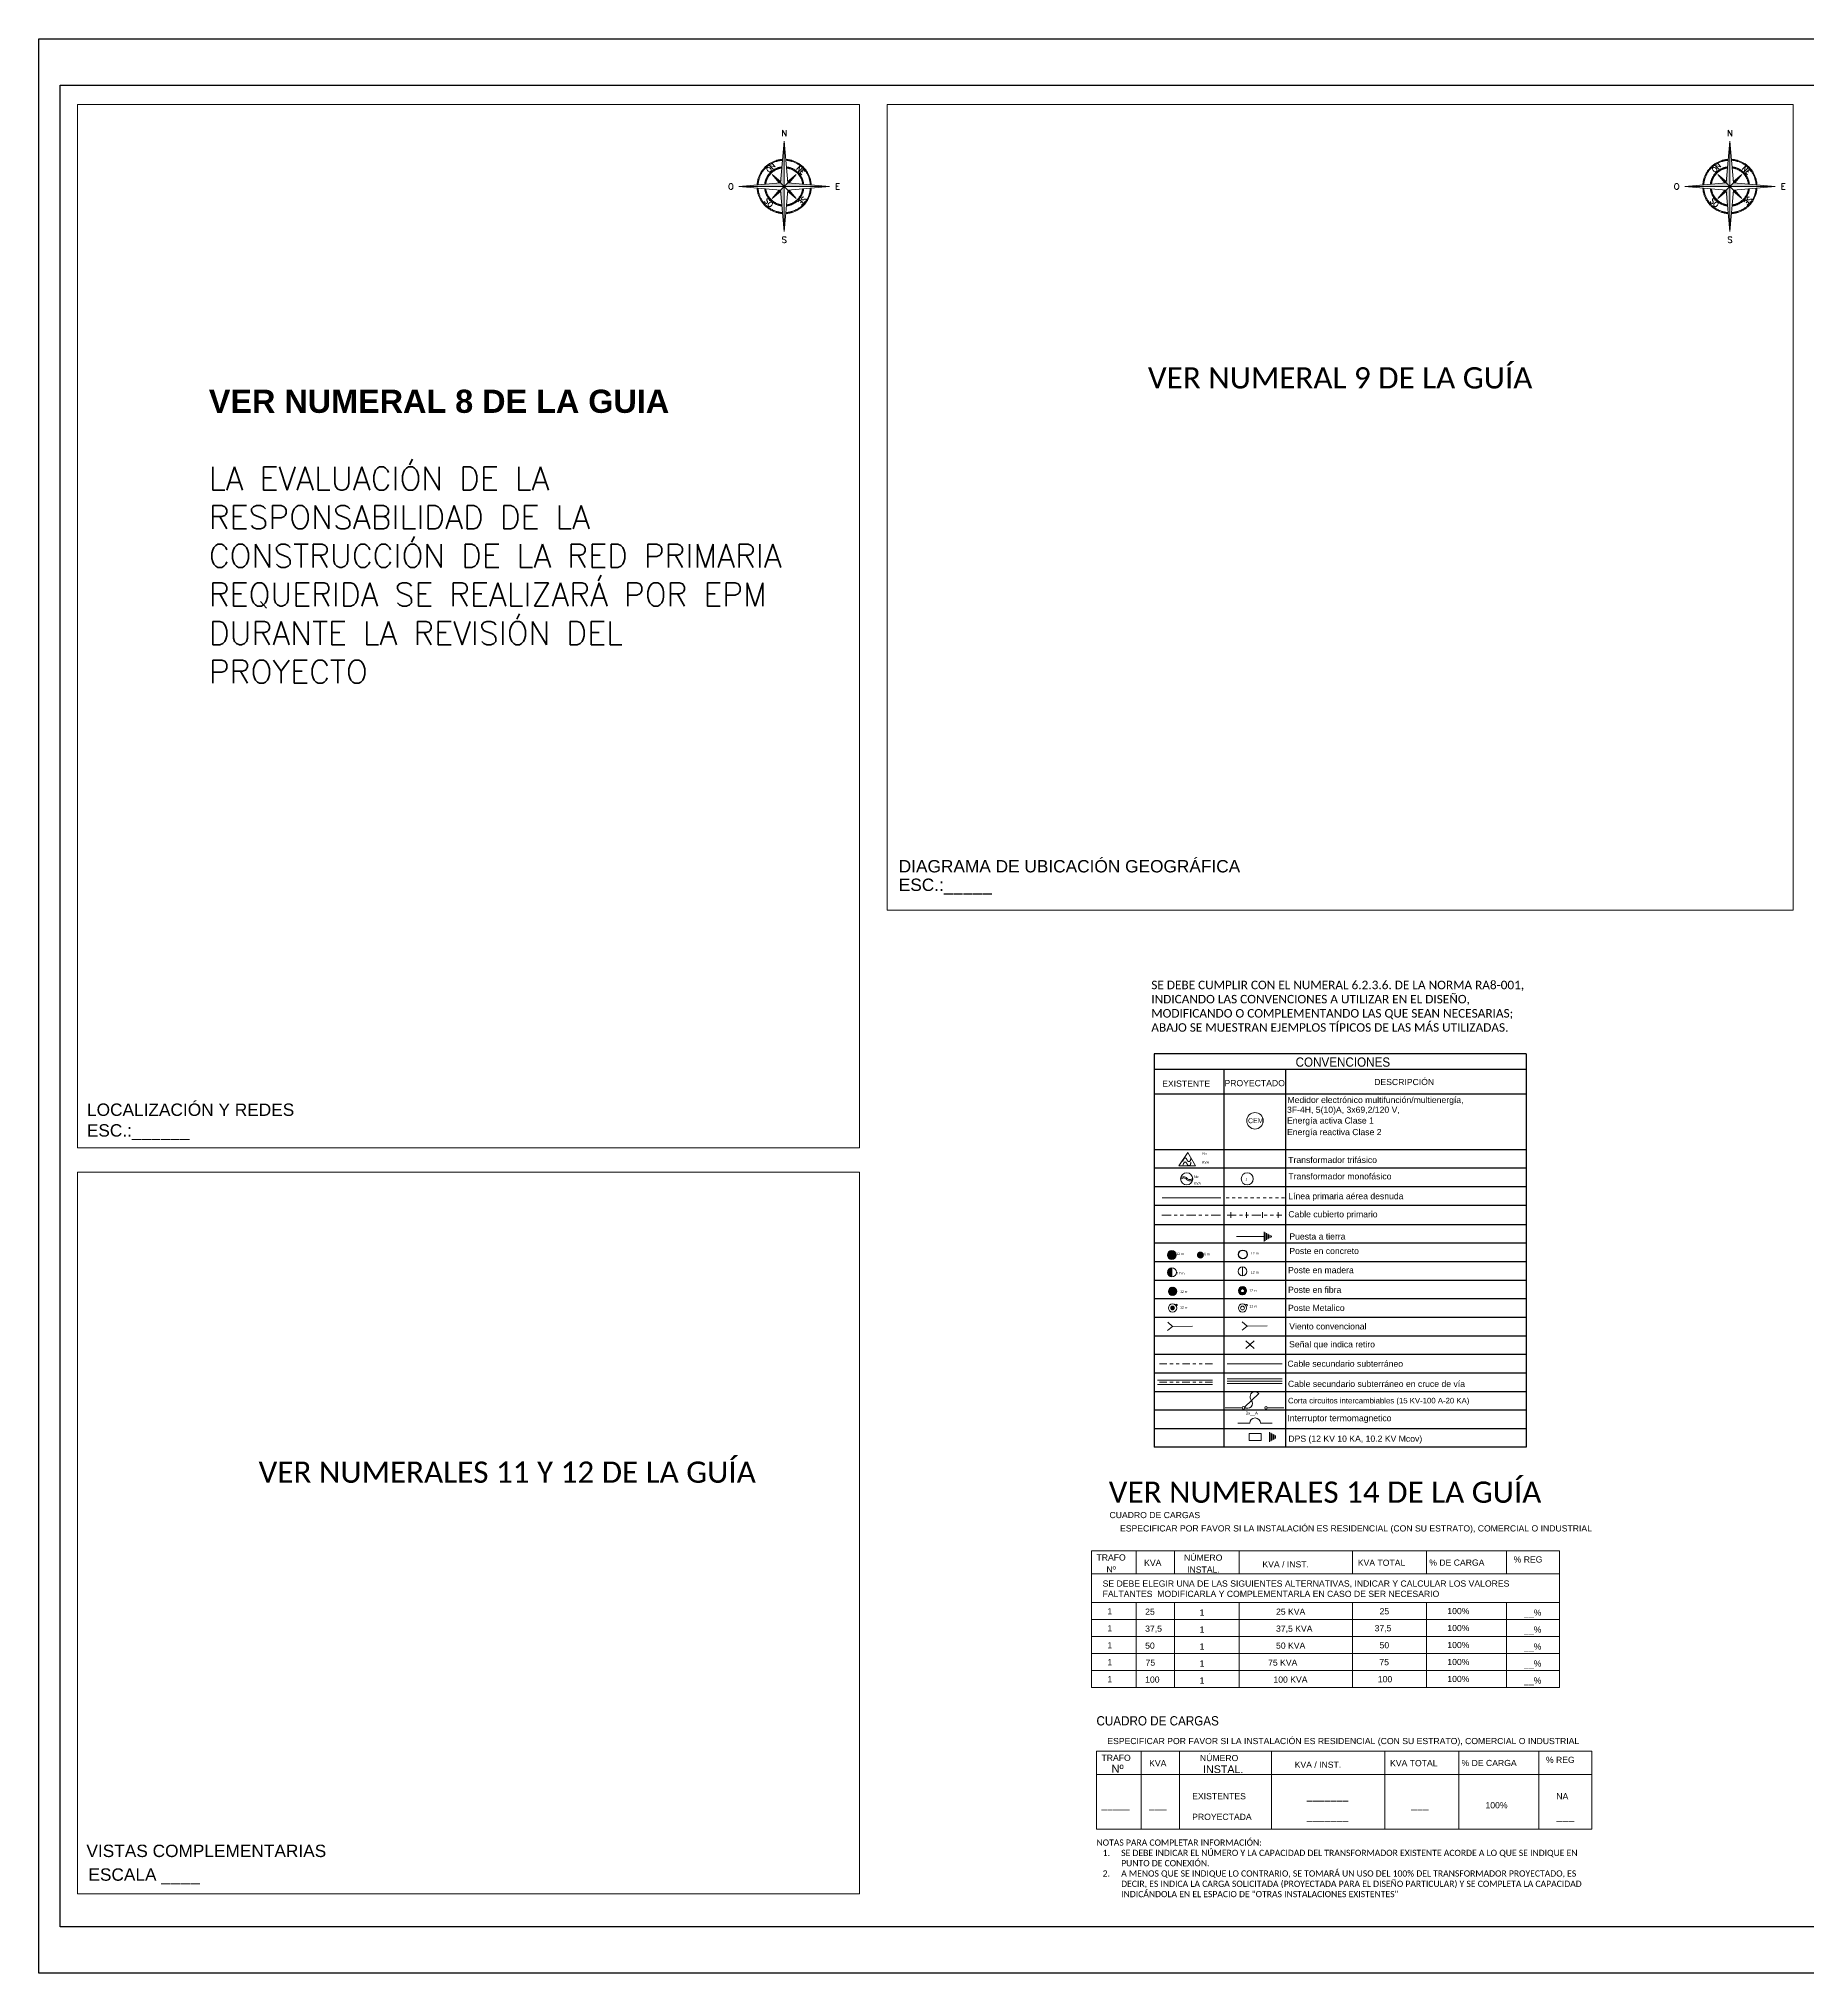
# Model space of a CAD drawing. Header units: millimetres. Extents: x 168 to 392, y 127 to 255.
# Drawn here: x 246.3 to 303.6, y 171.6 to 234.2 of the extents above; entities that cross this region are included whole.
import ezdxf
from ezdxf.enums import TextEntityAlignment as Align

# ---------------------------------------------------------------- set-up
doc = ezdxf.new("R2010")
doc.units = ezdxf.units.MM
for name, pattern in [('ACAD_ISO09W100', [45, 24, -3, 6, -3, 6, -3]), ('ACAD_ISO12W100', [21, 12, -3, 0, -3, 0, -3]), ('DASHEDX2', [1.5, 1, -0.5]), ('HIDDEN', [0.375, 0.25, -0.125])]:
    doc.linetypes.add(name, pattern=pattern)
for name, color, linetype, lineweight in [('Cuadro de Carga', 7, 'Continuous', 25), ('Cuadro de conveciones', 7, 'Continuous', 25), ('Electricos', 6, 'Continuous', 20), ('Esquemas', 7, 'Continuous', 13), ('Norte', 6, 'Continuous', 13), ('Rotulo', 7, 'Continuous', 30), ('textos', 7, 'Continuous', 13)]:
    doc.layers.add(name, color=color, linetype=linetype, lineweight=lineweight)
doc.layers.add('Viewports', color=7, linetype='Continuous', plot=False)
doc.styles.add('0.08', font='', dxfattribs={"height": 0.08})
doc.styles.add('0.2', font='', dxfattribs={"height": 0.2})
doc.styles.add('0.3', font='', dxfattribs={"height": 0.3})
doc.styles.add('0.4', font='', dxfattribs={"height": 0.4})
doc.styles.add('Arial (bold italic)', font='romans.shx')
doc.styles.add('Arial (italic)', font='romans.shx')
doc.styles.add('RomanS', font='romans.shx')
doc.styles.get("Standard").update_dxf_attribs({"font": '', "height": 0.1})
doc.styles.add('Textos Titulos', font='', dxfattribs={"height": 0.2})
doc.styles.get('0.08').set_extended_font_data('@Arial Unicode MS')
doc.styles.get('0.2').set_extended_font_data('@Arial Unicode MS')
doc.styles.get('0.3').set_extended_font_data('@Arial Unicode MS')
doc.styles.get('0.4').set_extended_font_data('@Arial Unicode MS')
doc.styles.get('Standard').set_extended_font_data('@Arial Unicode MS')
doc.styles.get('Textos Titulos').set_extended_font_data('@Arial Unicode MS')
doc.linetypes.add('L-SEC-P', pattern='A,0.30342,["I",RomanS,S=0.1536,R=0,X=0,Y=-0.079812],0.360527,-0.175074,0.110701,-0.192518,0.106971,-0.161469', length=1.41068)
pattern_1 = [(0, (0, 0), (0, 6.985), [5.08, -1.905]), (90, (0, 0), (-6.985, 4e-16), [5.08, -1.905])]

# ---------------------------------------------------------------- blocks, each defined once
blk = doc.blocks.new('NORTE')
at = {"layer": 'Norte'}
for p, q in [((0, 5.6), (-0.46, 0.46)), ((0, -5.6), (0, 5.6)), ((0.46, 0.46), (0, 5.6)), ((-5.6, 0), (-0.46, 0.46)), ((1.48, 1.48), (-1.48, -1.48)), ((-1.48, 1.48), (1.48, -1.48)), ((-0.62, 0.45), (-1.48, 1.48)), ((-1.48, 1.48), (-0.45, 0.62)), ((1.48, 1.48), (0.45, 0.62)), ((5.6, 0), (0.46, 0.46)), ((0.62, 0.45), (1.48, 1.48)), ((-5.6, 0), (5.6, 0)), ((-0.46, -0.46), (-5.6, 0)), ((-0.62, -0.45), (-1.48, -1.48)), ((-1.48, -1.48), (-0.45, -0.62)), ((0, -5.6), (-0.46, -0.46)), ((0.46, -0.46), (0, -5.6)), ((1.48, -1.48), (0.45, -0.62)), ((0.46, -0.46), (5.6, 0)), ((0.62, -0.45), (1.48, -1.48))]:
    blk.add_line(p, q, dxfattribs=at)
for points in [[(-0.2, 3.35), (-1.03, 3.3), (-2.45, 2.45), (-3.3, 1.03), (-3.35, 0.2)], [(-0.2, 3.24), (-0.99, 3.19), (-2.36, 2.36), (-3.19, 0.99), (-3.24, 0.2)], [(-0.31, 2.41), (-0.85, 2.34), (-1.76, 1.76), (-2.34, 0.85), (-2.41, 0.31)], [(3.35, 0.2), (3.3, 1.03), (2.45, 2.45), (1.03, 3.3), (0.2, 3.35)], [(3.24, 0.2), (3.19, 0.99), (2.36, 2.36), (0.99, 3.19), (0.2, 3.24)], [(2.41, 0.31), (2.34, 0.85), (1.76, 1.76), (0.85, 2.34), (0.31, 2.41)], [(-0.3, 2.29), (-0.81, 2.22), (-1.67, 1.67), (-2.22, 0.81), (-2.29, 0.3)], [(2.29, 0.3), (2.22, 0.81), (1.67, 1.67), (0.81, 2.22), (0.3, 2.29)], [(-3.35, -0.2), (-3.3, -1.03), (-2.45, -2.45), (-1.03, -3.3), (-0.2, -3.35)], [(-3.24, -0.2), (-3.19, -0.99), (-2.36, -2.36), (-0.99, -3.19), (-0.2, -3.24)], [(-2.41, -0.31), (-2.34, -0.85), (-1.76, -1.76), (-0.85, -2.34), (-0.31, -2.41)], [(-2.29, -0.3), (-2.22, -0.81), (-1.67, -1.67), (-0.81, -2.22), (-0.3, -2.29)], [(0.2, -3.24), (0.99, -3.19), (2.36, -2.36), (3.19, -0.99), (3.24, -0.2)], [(0.2, -3.35), (1.03, -3.3), (2.45, -2.45), (3.3, -1.03), (3.35, -0.2)], [(0.3, -2.29), (0.81, -2.22), (1.67, -1.67), (2.22, -0.81), (2.29, -0.3)], [(0.31, -2.41), (0.85, -2.34), (1.76, -1.76), (2.34, -0.85), (2.41, -0.31)]]:
    blk.add_open_spline(points, degree=2, dxfattribs=at)
for points in [[(0, 0), (-0.46, 0.46), (0, 0), (0, 5.6)], [(-5.6, 0), (0, 0), (-5.6, 0), (-0.46, 0.46)], [(-0.46, 0.46), (-0.45, 0.62), (-0.46, 0.46), (-1.48, 1.48)], [(0, 0), (0.46, 0.46), (0, 0), (5.6, 0)], [(0.46, 0.46), (0.45, 0.62), (0.46, 0.46), (1.48, 1.48)], [(-0.46, -0.46), (-0.45, -0.62), (-0.46, -0.46), (-1.48, -1.48)], [(0, 0), (-0.46, -0.46), (0, 0), (0, -5.6)], [(0.46, -0.46), (0.45, -0.62), (0.46, -0.46), (1.48, -1.48)]]:
    blk.add_solid(points, dxfattribs=at)
for s, style, p in [('N', 'Arial (bold italic)', (0, 6.6)), ('O', 'Arial (italic)', (-6.6, 0)), ('E', 'Arial (italic)', (6.6, 0)), ('S', 'Arial (italic)', (0, -6.6))]:
    blk.add_text(s, height=0.75, dxfattribs=dict(at, style=style)).set_placement(p, align=Align.MIDDLE_CENTER)
at = {"layer": 'Norte', "style": 'Arial (italic)'}
for s, rotation, p in [('NO', 225, (-1.47, 2.94)), ('NE', 315, (1.43, 2.16)), ('SO', 315, (-2.54, -1.85)), ('SE', 225, (2.41, -1.19))]:
    blk.add_text(s, height=0.627, rotation=rotation, dxfattribs=at).set_placement(p)

msp = doc.modelspace()

# ---------------------------------------------------------------- hatches: boundary and pattern name
at = {"lineweight": 0}
h = msp.add_hatch(dxfattribs=at)
h.set_pattern_fill('ANGLE', color=256)
h.set_pattern_definition(pattern_1)
h.paths.add_polyline_path([(278.89166, 195.01573), (278.85537, 195.06695), (278.7167, 194.9368)])
h = msp.add_hatch(dxfattribs=at)
h.set_pattern_fill('ANGLE', color=256)
h.set_pattern_definition(pattern_1)
h.paths.add_polyline_path([(279.33556, 194.47127), (279.18771, 194.35266), (279.23097, 194.30946)])
h = msp.add_hatch(dxfattribs=at)
h.set_pattern_fill('ANGLE', color=256)
h.set_pattern_definition(pattern_1)
h.paths.add_polyline_path([(279.92986, 194.61226), (279.81327, 194.55364), (279.80532, 194.53304), (279.95011, 194.55285)])
h.paths.add_polyline_path([(279.81327, 194.55364), (279.75994, 194.52683), (279.80532, 194.53304)])
h = msp.add_hatch()
h.set_pattern_fill('ANGLE', color=256)
h.set_pattern_definition([(0, (1.884, 0), (0, 6.985), [5.08, -1.905]), (90, (1.884, 0), (-6.985, 4e-16), [5.08, -1.905])])
h.paths.add_polyline_path([(295.6039, 193.44683, 1), (295.31472, 193.44683, 1)])
h = msp.add_hatch()
h.set_pattern_fill('ANGLE', color=256)
h.set_pattern_definition([(0, (0, -2.267), (0, 6.985), [5.08, -1.905]), (90, (0, -2.267), (-6.985, 4e-16), [5.08, -1.905])])
h.paths.add_polyline_path([(293.72013, 191.17953, 1), (293.43095, 191.17953, 1)])
at = {"layer": 'Electricos'}
for points in [[(282.87903, 194.81254, 1), (283.16687, 194.81254, 1.00000241)], [(284.02857, 194.89091, 1), (283.86915, 194.7315, 1.00000241)], [(283.02728, 194.39495, 0.41421356), (282.88337, 194.25104, 0.41421356), (283.02728, 194.10713)]]:
    msp.add_hatch(color=256, dxfattribs=at).paths.add_polyline_path(points)
at = {"layer": 'Electricos', "linetype": 'ByBlock', "lineweight": -2}
h = msp.add_hatch(color=256, dxfattribs=at)
h.dxf.hatch_style = 1
h.paths.add_polyline_path([(283.1086, 193.63735, 1), (282.98672, 193.63735, 1)])
h = msp.add_hatch(color=256, dxfattribs=at)
h.dxf.hatch_style = 1
h.paths.add_polyline_path([(283.1086, 193.09562, 1), (282.98672, 193.09562, 1)])
at = {"layer": 'Electricos'}
h = msp.add_hatch(color=256, dxfattribs=at)
h.dxf.hatch_style = 1
h.paths.add_polyline_path([(283.20044, 193.19572, 1), (283.14516, 193.19572, 0.14097982), (283.14939, 193.18103, -0.01188317), (283.15333, 193.1761, 0.66682786)])

# ---------------------------------------------------------------- linework, layer by layer
at = {"layer": 'Cuadro de Carga', "lineweight": 0}
for p, q in [((280.42255, 180.82222), (280.42255, 185.24135)), ((280.42255, 185.24135), (295.574, 185.24135)), ((281.86606, 185.24135), (281.86606, 184.49217)), ((283.10602, 185.24135), (283.10602, 184.49217)), ((285.20479, 185.24135), (285.20479, 184.49217)), ((288.86997, 185.24135), (288.86997, 184.49217)), ((291.27126, 185.24135), (291.27126, 184.49217)), ((293.86127, 185.24135), (293.86127, 184.49217)), ((295.574, 185.24135), (295.574, 180.82222)), ((280.42255, 184.49217), (295.574, 184.49217)), ((280.42255, 183.56938), (295.574, 183.56938)), ((281.86606, 183.56938), (281.86606, 183.01995)), ((283.10602, 183.56938), (283.10602, 183.01995)), ((285.20479, 183.56938), (285.20479, 183.01995)), ((288.86997, 183.56938), (288.86997, 183.01995)), ((291.27126, 183.56938), (291.27126, 183.01995)), ((293.86127, 183.56938), (293.86127, 183.01995)), ((280.42255, 183.01995), (295.574, 183.01995)), ((281.86606, 183.01995), (281.86606, 182.47051)), ((283.10602, 183.01995), (283.10602, 182.47051)), ((285.20479, 183.01995), (285.20479, 182.47051)), ((288.86997, 183.01995), (288.86997, 182.47051)), ((291.27126, 183.01995), (291.27126, 182.47051)), ((293.86127, 183.01995), (293.86127, 182.47051)), ((280.42255, 182.47051), (295.574, 182.47051)), ((281.86606, 182.47051), (281.86606, 181.92108)), ((283.10602, 182.47051), (283.10602, 181.92108)), ((285.20479, 182.47051), (285.20479, 181.92108)), ((288.86997, 182.47051), (288.86997, 181.92108)), ((291.27126, 182.47051), (291.27126, 181.92108)), ((293.86127, 182.47051), (293.86127, 181.92108)), ((280.42255, 181.92108), (295.574, 181.92108)), ((281.86606, 181.92108), (281.86606, 181.37165)), ((283.10602, 181.92108), (283.10602, 181.37165)), ((285.20479, 181.92108), (285.20479, 181.37165)), ((288.86997, 181.92108), (288.86997, 181.37165)), ((291.27126, 181.92108), (291.27126, 181.37165)), ((293.86127, 181.92108), (293.86127, 181.37165)), ((280.42255, 181.37165), (295.574, 181.37165)), ((281.86606, 181.37165), (281.86606, 180.82222)), ((283.10602, 181.37165), (283.10602, 180.82222)), ((285.20479, 181.37165), (285.20479, 180.82222)), ((288.86997, 181.37165), (288.86997, 180.82222)), ((291.27126, 181.37165), (291.27126, 180.82222)), ((293.86127, 181.37165), (293.86127, 180.82222)), ((280.42255, 180.82222), (295.574, 180.82222)), ((280.58491, 178.75711), (296.6184, 178.75711)), ((280.58491, 178.75711), (280.58491, 176.23049)), ((282.02842, 178.75711), (282.02842, 176.23049)), ((283.26838, 178.75711), (283.26838, 176.23049)), ((286.24919, 178.75711), (286.24919, 176.23049)), ((289.91437, 178.75711), (289.91437, 176.23049)), ((292.31566, 178.75711), (292.31566, 176.23049)), ((294.90567, 178.75711), (294.90567, 176.23049)), ((296.6184, 178.75711), (296.6184, 176.23049)), ((280.58491, 178.00792), (296.6184, 178.00792)), ((280.58491, 176.23049), (296.6184, 176.23049))]:
    msp.add_line(p, q, dxfattribs=at)
at = {"layer": 'Cuadro de conveciones'}
for p, q in [((294.48902, 201.31964), (282.45141, 201.31964)), ((294.48902, 200.81964), (282.45141, 200.81964)), ((294.48922, 200.01964), (282.45161, 200.01964)), ((294.48941, 198.21964), (282.45181, 198.21964)), ((294.48935, 197.61964), (282.45174, 197.61964)), ((294.48935, 197.01964), (282.45174, 197.01964)), ((294.48935, 196.41964), (282.45174, 196.41964)), ((294.48932, 195.7903), (282.45172, 195.7903)), ((294.48897, 195.1903), (282.45137, 195.1903)), ((294.48897, 194.5903), (282.45137, 194.5903)), ((294.48897, 193.9903), (282.45137, 193.9903)), ((294.48897, 193.3903), (282.45137, 193.3903)), ((294.48897, 192.7903), (282.45137, 192.7903)), ((294.48897, 192.1903), (282.45137, 192.1903)), ((294.48897, 191.5903), (282.45137, 191.5903)), ((294.48897, 190.9903), (282.45137, 190.9903)), ((294.48897, 190.3903), (282.45137, 190.3903)), ((294.48897, 189.7903), (282.45137, 189.7903)), ((294.48897, 189.1903), (282.45137, 189.1903)), ((294.49022, 189.1903), (282.45262, 189.1903)), ((294.49022, 188.5903), (282.45262, 188.5903))]:
    msp.add_line(p, q, dxfattribs=at)
for points in [[(282.45141, 201.31964), (282.45277, 188.5903)], [(294.48902, 201.31964), (294.48899, 188.5903)], [(284.70654, 200.81964), (284.70654, 188.5903)], [(286.70762, 200.81964), (286.70762, 188.5903)]]:
    msp.add_lwpolyline(points, dxfattribs=at)
at = {"layer": 'Electricos', "linetype": 'ByBlock'}
for p, q in [((282.915, 193.64398, -0.73298), (283.03615, 193.50502, -0.73298)), ((282.91927, 193.60329, -0.73298), (282.98405, 193.52074, -0.73298)), ((282.9227, 193.68238, -0.73298), (283.07297, 193.50695, -0.73298)), ((282.93417, 193.70637, -0.73298), (282.98744, 193.64669, -0.73298)), ((282.94861, 193.72586, -0.73298), (282.99729, 193.67165, -0.73298)), ((282.96687, 193.74279, -0.73298), (283.01731, 193.6902, -0.73298)), ((282.99041, 193.75721, -0.73298), (283.04821, 193.69829, -0.73298)), ((283.01674, 193.76653, -0.73298), (283.17671, 193.60589, -0.73298)), ((283.05013, 193.57646, -0.73298), (283.1034, 193.51678, -0.73298)), ((283.0535, 193.77005, -0.73298), (283.18048, 193.63916, -0.73298)), ((283.07636, 193.58359, -0.73298), (283.12503, 193.52938, -0.73298)), ((283.08571, 193.76462, -0.73298), (283.17505, 193.67499, -0.73298)), ((283.0992, 193.60482, -0.73298), (283.14963, 193.55223, -0.73298)), ((283.1086, 193.63673, -0.73298), (283.1664, 193.57781, -0.73298)), ((285.17835, 193.66301), (285.29951, 193.52405)), ((285.18263, 193.62232), (285.24741, 193.53977)), ((285.18606, 193.70141), (285.33633, 193.52598)), ((285.19753, 193.7254), (285.2508, 193.66572)), ((285.21197, 193.74489), (285.26064, 193.69068)), ((285.23023, 193.76182), (285.28067, 193.70923)), ((285.25377, 193.77624), (285.31157, 193.71732)), ((285.2801, 193.78556), (285.44007, 193.62492)), ((285.31349, 193.59549), (285.36675, 193.53581)), ((285.31686, 193.78908), (285.44384, 193.65819)), ((285.33971, 193.60262), (285.38839, 193.54841)), ((285.34906, 193.78365), (285.43841, 193.69402)), ((285.36255, 193.62385), (285.41299, 193.57126)), ((285.37196, 193.65576), (285.42976, 193.59684))]:
    msp.add_line(p, q, dxfattribs=at)
at = {"layer": 'Electricos'}
for p, q in [((285.41567, 192.03078), (285.69261, 191.78499)), ((285.41605, 191.78456), (285.69223, 192.03121))]:
    msp.add_line(p, q, dxfattribs=at)
for points in [[(283.25453, 197.69555), (283.54558, 198.12535), (283.79278, 197.6972)], [(285.91279, 188.80934), (285.91279, 189.03683), (285.52316, 189.03683), (285.52316, 188.80934)]]:
    msp.add_lwpolyline(points, close=True, dxfattribs=at)
for points in [[(283.37669, 197.84046), (283.3858, 197.86471), (283.39394, 197.88445), (283.40121, 197.90022), (283.4077, 197.9126), (283.41354, 197.92212), (283.4188, 197.92936), (283.42359, 197.93485), (283.42802, 197.93917), (283.43217, 197.94278), (283.43609, 197.9458), (283.43983, 197.94827), (283.44341, 197.95021), (283.44688, 197.95166), (283.45028, 197.95266), (283.45364, 197.95323), (283.45701, 197.95341), (283.46042, 197.95323), (283.46385, 197.95269), (283.4673, 197.95179), (283.47074, 197.95051), (283.47415, 197.94885), (283.47753, 197.9468), (283.48085, 197.94437), (283.4841, 197.94155), (283.48727, 197.93833), (283.49034, 197.93475), (283.49333, 197.93087), (283.49622, 197.92672), (283.49903, 197.92234), (283.50175, 197.91779), (283.50438, 197.9131), (283.50692, 197.90833), (283.50937, 197.9035), (283.51176, 197.89866), (283.51413, 197.89381), (283.51648, 197.88899), (283.51886, 197.88421), (283.52129, 197.87949), (283.52379, 197.87487), (283.5264, 197.87036), (283.52914, 197.86598), (283.53201, 197.86178), (283.535, 197.85779), (283.53811, 197.85404), (283.54132, 197.85059), (283.54465, 197.84747), (283.54807, 197.84471), (283.55159, 197.84236), (283.5552, 197.84044), (283.55889, 197.83895), (283.56266, 197.83785), (283.5665, 197.83714), (283.57041, 197.83678), (283.57438, 197.83675), (283.57841, 197.83704), (283.58248, 197.83761), (283.5866, 197.83846), (283.59073, 197.8396), (283.59483, 197.84105), (283.59888, 197.84283), (283.60284, 197.84497), (283.60668, 197.84749), (283.61036, 197.85041), (283.61385, 197.85375), (283.61712, 197.85752), (283.62016, 197.8617), (283.62296, 197.86625), (283.62549, 197.87113), (283.62776, 197.8763), (283.62976, 197.88171), (283.63146, 197.88734), (283.63286, 197.89314), (283.63396, 197.89909), (283.63483, 197.90526), (283.63553, 197.91173), (283.63613, 197.91859), (283.63671, 197.92591), (283.63734, 197.93378), (283.63809, 197.94229), (283.63904, 197.95151)], [(283.37669, 197.70947), (283.3858, 197.73372), (283.39394, 197.75346), (283.40121, 197.76924), (283.4077, 197.78161), (283.41354, 197.79114), (283.4188, 197.79837), (283.42359, 197.80387), (283.42802, 197.80819), (283.43217, 197.8118), (283.43609, 197.81482), (283.43983, 197.81728), (283.44341, 197.81922), (283.44688, 197.82067), (283.45028, 197.82167), (283.45364, 197.82224), (283.45701, 197.82242), (283.46042, 197.82225), (283.46385, 197.82171), (283.4673, 197.8208), (283.47074, 197.81952), (283.47415, 197.81786), (283.47753, 197.81582), (283.48085, 197.81339), (283.4841, 197.81056), (283.48727, 197.80734), (283.49034, 197.80377), (283.49333, 197.79988), (283.49622, 197.79573), (283.49903, 197.79135), (283.50175, 197.7868), (283.50438, 197.78211), (283.50692, 197.77734), (283.50937, 197.77251), (283.51176, 197.76767), (283.51413, 197.76282), (283.51648, 197.758), (283.51886, 197.75322), (283.52129, 197.74851), (283.52379, 197.74388), (283.5264, 197.73937), (283.52914, 197.735), (283.53201, 197.73079), (283.535, 197.7268), (283.53811, 197.72306), (283.54132, 197.7196), (283.54465, 197.71648), (283.54807, 197.71372), (283.55159, 197.71137), (283.5552, 197.70945), (283.55889, 197.70796), (283.56266, 197.70687), (283.5665, 197.70615), (283.57041, 197.70579), (283.57438, 197.70576), (283.57841, 197.70605), (283.58248, 197.70662), (283.5866, 197.70747), (283.59073, 197.70861), (283.59483, 197.71006), (283.59888, 197.71184), (283.60284, 197.71398), (283.60668, 197.7165), (283.61036, 197.71942), (283.61385, 197.72276), (283.61712, 197.72654), (283.62016, 197.73072), (283.62296, 197.73527), (283.62549, 197.74014), (283.62776, 197.74531), (283.62976, 197.75072), (283.63146, 197.75635), (283.63286, 197.76215), (283.63396, 197.76811), (283.63483, 197.77428), (283.63553, 197.78075), (283.63613, 197.7876), (283.63671, 197.79492), (283.63734, 197.8028), (283.63809, 197.8113), (283.63904, 197.82053)], [(285.11177, 195.41031), (285.72994, 195.41031), (286.00909, 195.41031)], [(286.00909, 195.25331), (286.00909, 195.5673)], [(286.04834, 195.27597), (286.04834, 195.54464)], [(286.08759, 195.29863), (286.08759, 195.52198)], [(286.12684, 195.32129), (286.12684, 195.49932)], [(286.16609, 195.34395), (286.16609, 195.47666)], [(286.20534, 195.36661), (286.20534, 195.454)], [(286.24459, 195.38927), (286.24459, 195.43134)], [(285.31102, 194.42562), (285.31102, 194.13815)], [(285.84483, 190.32912), (285.37188, 189.89317)], [(284.7494, 189.86656), (285.30378, 189.86656)], [(286.11493, 189.86656), (286.64645, 189.86656)], [(286.1836, 188.76518), (286.1836, 189.08099)], [(286.22308, 188.78797), (286.22308, 189.0582)], [(286.26256, 188.81077), (286.26256, 189.03541)], [(286.30203, 188.83356), (286.30203, 189.01262)], [(286.34151, 188.85635), (286.34151, 188.98983)], [(286.38099, 188.87914), (286.38099, 188.96704)]]:
    msp.add_lwpolyline(points, dxfattribs=at)
for points, format in [([(283.31021, 197.25852, -0.47743174), (283.50558, 197.25743, 0.46147548), (283.7007, 197.25612)], "xyb"), ([(283.31046, 197.29807, -0.47646542), (283.50558, 197.29668, 0.46233782), (283.70094, 197.29564)], "xyb"), ([(285.37188, 189.89317, 0.95052369), (285.59552, 190.1174, -1), (285.84483, 190.32912)], "xyb"), ([(285.18738, 188.92309, 0, 0, 0), (285.57775, 188.92309, 0.02171, 0, 0), (285.63461, 188.92309, 0, 0, 0)], "xyseb"), ([(286.1836, 188.92309, 0, 0, 0), (285.79324, 188.92309, 0.02171, 0, 0), (285.73638, 188.92309, 0, 0, 0)], "xyseb")]:
    msp.add_lwpolyline(points, format=format, dxfattribs=at)
at = {"layer": 'Electricos', "lineweight": 20, "ltscale": 0.25}
for points in [[(284.60472, 196.66566), (282.70767, 196.66566)], [(284.93283, 196.19901), (284.93305, 196.01436)], [(285.43687, 196.19901), (285.43709, 196.01436)], [(285.96301, 196.19901), (285.96323, 196.01436)], [(286.46476, 196.19901), (286.46498, 196.01436)]]:
    msp.add_lwpolyline(points, dxfattribs=at)
at = {"layer": 'Electricos', "linetype": 'HIDDEN', "lineweight": 20, "ltscale": 0.25}
msp.add_lwpolyline([(286.67536, 196.66566), (284.77831, 196.66566)], dxfattribs=at)
at = {"layer": 'Electricos', "linetype": 'ACAD_ISO12W100', "lineweight": 20, "ltscale": 0.025}
for points in [[(282.69831, 196.10669), (284.60472, 196.10669)], [(284.80976, 196.10669), (286.58747, 196.10669)]]:
    msp.add_lwpolyline(points, dxfattribs=at)
at = {"layer": 'Electricos', "elevation": -0.73298}
for points in [[(283.02728, 194.39495), (283.02728, 194.10713)], [(282.88384, 192.37154), (283.04766, 192.50351)], [(282.88924, 192.64193), (283.04766, 192.50351)], [(285.30029, 192.38272), (285.46412, 192.51469)], [(285.3057, 192.65311), (285.46412, 192.51469)]]:
    msp.add_lwpolyline(points, dxfattribs=at)
at = {"layer": 'Electricos', "linetype": 'ByBlock', "elevation": -0.73298}
msp.add_lwpolyline([(283.69782, 192.50868), (283.04766, 192.50351)], dxfattribs=at)
at = {"layer": 'Electricos', "linetype": 'DASHEDX2', "elevation": -0.73298}
msp.add_lwpolyline([(286.11428, 192.51987), (285.46412, 192.51469)], dxfattribs=at)
at = {"layer": 'Electricos', "linetype": 'ACAD_ISO09W100', "lineweight": 20, "ltscale": 0.01}
for points in [[(284.34449, 191.29407), (282.56325, 191.29407)], [(284.34334, 190.69407), (282.56211, 190.69407)]]:
    msp.add_lwpolyline(points, dxfattribs=at)
at = {"layer": 'Electricos', "linetype": 'L-SEC-P', "lineweight": 20, "ltscale": 0.4}
for points in [[(286.59852, 191.29407), (284.81728, 191.29407)], [(286.59691, 190.72995), (284.81567, 190.72995)]]:
    msp.add_lwpolyline(points, dxfattribs=at)
at = {"layer": 'Electricos', "lineweight": 20}
for points in [[(284.34334, 190.76602), (282.56211, 190.76602)], [(284.34334, 190.62211), (282.56211, 190.62211)], [(286.59691, 190.80191), (284.81567, 190.80191)], [(286.59691, 190.658), (284.81567, 190.658)]]:
    msp.add_lwpolyline(points, dxfattribs=at)
at = {"layer": 'Electricos', "linetype": 'ByBlock'}
for points in [[(285.1597, 189.36596), (285.54363, 189.36596)], [(285.89232, 189.36596), (286.27625, 189.36596)]]:
    msp.add_lwpolyline(points, dxfattribs=at)
at = {"layer": 'Electricos'}
for centre, radius in [((285.71572, 199.15617), 0.26648), ((283.50558, 197.27705), 0.19625), ((285.4656, 197.27705), 0.19625), ((283.02295, 194.81254), 0.14392), ((283.02295, 194.81254), 0.14392), ((283.02295, 194.81254), 0.14392), ((283.02728, 194.25104, -0.73298), 0.14391), ((285.31102, 194.28206), 0.14391), ((285.34303, 189.86656), 0.03925), ((286.07568, 189.86656), 0.03925)]:
    msp.add_circle(centre, radius, dxfattribs=at)
at = {"layer": 'Electricos', "linetype": 'ByBlock'}
for centre, radius in [((283.04766, 193.63735, -0.73298), 0.13283), ((283.04766, 193.63735, -0.73298), 0.06094), ((285.31102, 193.65638), 0.13283), ((285.31102, 193.65638), 0.06094), ((283.04766, 193.09562, -0.73298), 0.13283), ((283.04766, 193.09562, -0.73298), 0.06094), ((283.1728, 193.19572, -0.73298), 0.02764), ((285.31102, 193.09562, -0.73298), 0.13283), ((285.31102, 193.09562, -0.73298), 0.06094), ((285.44189, 193.18739, -0.73298), 0.02764)]:
    msp.add_circle(centre, radius, dxfattribs=at)
msp.add_arc((285.71797, 189.36596), 0.17434, 0, 180, dxfattribs=at)
at = {"layer": 'Esquemas', "lineweight": 0}
for points in [[(247.60216, 232.04488), (272.91927, 232.04488), (272.91927, 198.27597), (247.60216, 198.27597)], [(273.8077, 232.04488), (303.13273, 232.04488), (303.13273, 205.96648), (273.8077, 205.96648)]]:
    msp.add_lwpolyline(points, close=True, dxfattribs=at)
at = {"layer": 'Esquemas'}
msp.add_lwpolyline([(247.60216, 197.4931), (272.91927, 197.4931), (272.91927, 174.13642), (247.60216, 174.13642)], close=True, dxfattribs=at)
at = {"layer": 'Rotulo'}
for points in [[(246.34809, 171.56972), (246.35344, 234.16972), (334.75127, 234.16972), (334.74593, 171.56972)], [(247.04732, 173.06972), (247.04732, 232.66972), (334.04732, 232.66972), (334.04732, 173.06972)]]:
    msp.add_lwpolyline(points, close=True, dxfattribs=at)
at = {"layer": 'Viewports'}
msp.add_circle((285.32335, 194.83033, 0.73298), 0.14392, dxfattribs=at)

# ---------------------------------------------------------------- block references
at = {"layer": 'Norte', "xscale": 0.2613554523714682, "yscale": 0.2613554523714682, "zscale": 0.2613554523714682}
for p in [(270.47797, 229.38918), (301.08673, 229.38918)]:
    msp.add_blockref('NORTE', p, dxfattribs=at)

# ---------------------------------------------------------------- texts
at = {"layer": 'Cuadro de Carga', "lineweight": 0}
for s, height, p in [('_____', 0.234541, (280.74705, 176.91534)), ('___', 0.24088, (282.28947, 176.90842))]:
    msp.add_text(s, height=height, dxfattribs=at).set_placement(p)
at = {"layer": 'Electricos', "style": '0.08'}
msp.add_text('3x__A', height=0.100007, dxfattribs=at).set_placement((285.4122, 189.64464))
at = {"layer": 'textos', "lineweight": 0}
for s, height, style, p in [('DIAGRAMA DE UBICACIÓN GEOGRÁFICA', 0.4, '0.4', (274.18504, 207.19208)), ('ESC.:_____', 0.4, '0.4', (274.18504, 206.59208)), ('LOCALIZACIÓN Y REDES', 0.4, '0.4', (247.91286, 199.31405)), ('ESC.:______', 0.4, '0.4', (247.90589, 198.64441)), ('CUADRO DE CARGAS', 0.2, '0.2', (281.00643, 186.29819)), ('TRAFO', 0.2, 'Textos Titulos', (280.58469, 184.92606)), ('Nº', 0.2, 'Textos Titulos', (280.90702, 184.54172)), ('KVA', 0.2, 'Textos Titulos', (282.12711, 184.75091)), ('NÚMERO', 0.2, 'Textos Titulos', (283.41927, 184.91983)), ('INSTAL.', 0.2, 'Textos Titulos', (283.52046, 184.53326)), ('KVA / INST.', 0.2, 'Textos Titulos', (285.95584, 184.70431)), ('KVA TOTAL', 0.2, 'Textos Titulos', (289.04291, 184.75502)), ('%%% DE CARGA', 0.2, 'Textos Titulos', (291.3559, 184.75955)), ('%%% REG', 0.2, 'Textos Titulos', (294.08742, 184.86121)), ('1', 0.2, 'Textos Titulos', (280.938, 183.18306)), ('1', 0.2, 'Textos Titulos', (280.938, 182.63362)), ('37,5', 0.2, 'Textos Titulos', (282.16076, 182.62208)), ('25', 0.2, 'Textos Titulos', (282.16076, 183.17151)), ('1', 0.2, 'Textos Titulos', (283.92227, 183.14468)), ('1', 0.2, 'Textos Titulos', (283.92227, 182.59525)), ('37,5 KVA', 0.2, 'Textos Titulos', (286.39644, 182.62227)), ('25 KVA', 0.2, 'Textos Titulos', (286.39644, 183.1717)), ('37,5', 0.2, 'Textos Titulos', (289.58714, 182.63589)), ('25', 0.2, 'Textos Titulos', (289.74848, 183.18532)), ('100%%%', 0.2, 'Textos Titulos', (291.9405, 183.19159)), ('100%%%', 0.2, 'Textos Titulos', (291.9405, 182.64216)), ('__%%%', 0.2, 'Textos Titulos', (294.4275, 183.14153)), ('__%%%', 0.2, 'Textos Titulos', (294.4275, 182.5921)), ('1', 0.2, 'Textos Titulos', (280.938, 182.08419)), ('50', 0.2, 'Textos Titulos', (282.16076, 182.07265)), ('1', 0.2, 'Textos Titulos', (283.92227, 182.04582)), ('50 KVA', 0.2, 'Textos Titulos', (286.39644, 182.07284)), ('50', 0.2, 'Textos Titulos', (289.74848, 182.08646)), ('100%%%', 0.2, 'Textos Titulos', (291.9405, 182.09273)), ('__%%%', 0.2, 'Textos Titulos', (294.4275, 182.04267)), ('1', 0.2, 'Textos Titulos', (280.938, 181.53476)), ('75', 0.2, 'Textos Titulos', (282.17366, 181.52322)), ('1', 0.2, 'Textos Titulos', (283.92227, 181.49639)), ('75 KVA', 0.2, 'Textos Titulos', (286.13947, 181.52341)), ('75', 0.2, 'Textos Titulos', (289.74166, 181.53703)), ('100%%%', 0.2, 'Textos Titulos', (291.9405, 181.54329)), ('__%%%', 0.2, 'Textos Titulos', (294.4275, 181.49324)), ('1', 0.2, 'Textos Titulos', (280.938, 180.98533)), ('100', 0.2, 'Textos Titulos', (282.16076, 180.97378)), ('1', 0.2, 'Textos Titulos', (283.92227, 180.94696)), ('100 KVA', 0.2, 'Textos Titulos', (286.31285, 180.97397)), ('100', 0.2, 'Textos Titulos', (289.69107, 180.9876)), ('100%%%', 0.2, 'Textos Titulos', (291.9405, 180.99386)), ('__%%%', 0.2, 'Textos Titulos', (294.4275, 180.9438)), ('TRAFO', 0.2, 'Textos Titulos', (280.74705, 178.44182)), ('KVA', 0.2, 'Textos Titulos', (282.28947, 178.26667)), ('NÚMERO', 0.2, 'Textos Titulos', (283.93382, 178.43559)), ('KVA / INST.', 0.2, 'Textos Titulos', (287.00024, 178.22006)), ('KVA TOTAL', 0.2, 'Textos Titulos', (290.08731, 178.27078)), ('%%% DE CARGA', 0.2, 'Textos Titulos', (292.4003, 178.27531)), ('%%% REG', 0.2, 'Textos Titulos', (295.13183, 178.37696)), ('EXISTENTES', 0.2, 'Textos Titulos', (283.68282, 177.19997)), ('NA', 0.2, 'Textos Titulos', (295.46882, 177.19997)), ('PROYECTADA', 0.2, 'Textos Titulos', (283.68282, 176.53271)), ('100%%%', 0.2, 'Textos Titulos', (293.17537, 176.90842))]:
    msp.add_text(s, height=height, dxfattribs=dict(at, style=style)).set_placement(p)
at = {"layer": 'textos', "style": '0.3', "width": 0.9}
msp.add_text('CONVENCIONES', height=0.3, dxfattribs=at).set_placement((287.02978, 200.90473))
at = {"layer": 'textos'}
for s, height, style, p in [('EXISTENTE', 0.2, '0.2', (282.7119, 200.25843)), ('PROYECTADO', 0.2, '0.2', (284.72776, 200.2741)), ('DESCRIPCIÓN', 0.2, '0.2', (289.57403, 200.31033)), ('Medidor electrónico multifunción/multienergía,', 0.2, '0.2', (286.76657, 199.73018)), ('3F-4H, 5(10)A, 3x69,2/120 V,', 0.2, '0.2', (286.75204, 199.41357)), ('Energía activa Clase 1', 0.2, '0.2', (286.75204, 199.06381)), ('Energía reactiva Clase 2 ', 0.2, '0.2', (286.75204, 198.69083)), ('Transformador trifásico ', 0.2, '0.2', (286.79222, 197.789)), (' 1 ', 0.08, '0.08', (285.37343, 197.22795)), ('Transformador monofásico ', 0.2, '0.2', (286.79507, 197.25895)), ('Línea primaria aérea desnuda ', 0.2, '0.2', (286.79353, 196.61713)), ('Cable cubierto primario', 0.2, '0.2', (286.79507, 196.03158)), ('Puesta a tierra', 0.2, '0.2', (286.82706, 195.31357)), ('Poste en concreto    ', 0.2, '0.2', (286.82706, 194.84347)), ('Poste en madera    ', 0.2, '0.2', (286.78555, 194.22348)), ('Poste en fibra', 0.2, '0.2', (286.78555, 193.58647)), ('Poste Metalico', 0.2, '0.2', (286.78555, 193.00106)), ('Viento convencional', 0.2, '0.2', (286.82265, 192.40388)), ('Señal que indica retiro', 0.2, '0.2', (286.81968, 191.82313)), ('Cable secundario subterráneo', 0.2, '0.2', (286.76508, 191.19596)), ('Cable secundario subterráneo en cruce de vía', 0.2, '0.2', (286.78143, 190.5436)), ('Corta circuitos intercambiables (15 KV-100 A-20 KA)', 0.18, '0.2', (286.78382, 190.01067)), ('Interruptor termomagnetico', 0.2, '0.2', (286.76428, 189.43456)), ('DPS (12 KV 10 KA, 10.2 KV Mcov)', 0.2, '0.2', (286.79617, 188.76956)), ('VISTAS COMPLEMENTARIAS', 0.4, '0.4', (247.89321, 175.33169)), ('ESCALA ____', 0.4, '0.4', (247.95756, 174.56508))]:
    msp.add_text(s, height=height, dxfattribs=dict(at, style=style)).set_placement(p)
at = {"layer": 'textos', "ltscale": 0.07, "style": '0.08'}
msp.add_text('CEM', height=0.16, dxfattribs=at).set_placement((285.49116, 199.0785))
at = {"layer": 'textos', "style": '0.08'}
for s, rotation, p in [('KVA', 359.6936638, (284.00349, 197.77239)), ('No', 359.6936638, (284.01648, 198.05658)), ('No', 359.6747, (283.74056, 197.30738, 0.01237)), ('KVA', 359.6747, (283.74056, 197.09339, 0.01237)), ('12 m', 359.6747, (283.16687, 194.81254)), ('8 m', 359.6747, (284.06897, 194.80375)), ('12 m', 359.6747, (285.58203, 194.83033)), ('12 m', 359.6747, (283.18229, 194.18276)), ('12 m', 359.6747, (285.58078, 194.21379)), ('12 m', 359.6747, (283.2894, 193.58647)), ('12 m', 359.6747, (285.53484, 193.62243)), ('12 m', 359.6747, (283.2894, 193.07415)), ('12 m', 359.6747, (285.53484, 193.11011))]:
    msp.add_text(s, height=0.08, rotation=rotation, dxfattribs=at).set_placement(p)
at = {"layer": 'textos', "lineweight": 0}
for style, p in [('0.2', (296.62103, 185.86656)), ('Textos Titulos', (296.20985, 178.98594))]:
    msp.add_text('ESPECIFICAR POR FAVOR SI LA INSTALACIÓN ES RESIDENCIAL (CON SU ESTRATO), COMERCIAL O INDUSTRIAL', height=0.2, dxfattribs=dict(at, style=style)).set_placement(p, align=Align.RIGHT)
at = {"layer": 'textos', "lineweight": 0, "style": '0.3', "width": 0.9}
msp.add_text('CUADRO DE CARGAS', height=0.3, dxfattribs=at).set_placement((280.58491, 179.58975))
at = {"layer": 'textos', "lineweight": 0}
for s, height, p in [('Nº', 0.259897, (281.06938, 178.05748)), ('INSTAL.', 0.247219, (284.035, 178.04902)), ('_______', 0.247219, (287.39375, 177.19997)), ('___', 0.24088, (290.77409, 176.90842)), ('_______', 0.247219, (287.39375, 176.53271)), ('___', 0.247219, (295.46882, 176.53271))]:
    msp.add_text(s, height=height, dxfattribs=at).set_placement(p)
at = {"layer": 'textos', "attachment_point": 1}
for s, width, gutter_width, heights, insert, char_height, style in [('\\pxa0.66667;{\\fCalibri|b0|i0|c0|p34;\\H0.91667x;\\C0;VER NUMERAL 9 DE LA GUÍA}', 14.1488747, 12.5, [107.72195], (282.2498, 223.5387), 0.75, 'RomanS'), ('{\\fArial|b1|i0|c0|p34;VER NUMERAL 8 DE LA GUIA}\\P\\PLA EVALUACIÓN DE LA RESPONSABILIDAD DE LA CONSTRUCCIÓN DE LA RED PRIMARIA REQUERIDA SE REALIZARÁ POR EPM DURANTE LA REVISIÓN DEL PROYECTO', 18.9314982, 12.5, [17.62223], (251.85499, 222.81231), 0.75, 'RomanS'), ('\\pxa0.66667;{\\fCalibri|b0|i0|c0|p34;\\H0.91667x;\\C0;SE DEBE CUMPLIR CON EL NUMERAL 6.2.3.6. DE LA NORMA RA8-001, INDICANDO LAS CONVENCIONES A UTILIZAR EN EL DISEÑO, MODIFICANDO O COMPLEMENTANDO LAS QUE SEAN NECESARIAS; ABAJO SE MUESTRAN EJEMPLOS TÍPICOS DE LAS MÁS UTILIZADAS.}', 12.1166173, 1.51304, [0], (282.35881, 203.68736), 0.3, 'RomanS'), ('\\pxa0.66667;{\\fCalibri|b0|i0|c0|p34;\\H0.91667x;\\C0;VER NUMERALES 11 Y 12 DE LA GUÍA}', 15.2427746, 12.5, [107.72195], (253.46485, 188.12987), 0.75, 'RomanS'), ('\\pxa0.66667;{\\fCalibri|b0|i0|c0|p34;\\H0.91667x;\\C0;VER NUMERALES 14 DE LA GUÍA}', 17.838875, 19.65684, [169.39786], (280.98121, 187.4825), 0.75, 'RomanS'), ('SE DEBE ELEGIR UNA DE LAS SIGUIENTES ALTERNATIVAS, INDICAR Y CALCULAR LOS VALORES FALTANTES  MODIFICARLA Y COMPLEMENTARLA EN CASO DE SER NECESARIO', 14.4751141, 2.37933, [0], (280.78365, 184.28145), 0.2, 'Textos Titulos'), ('\\pxa0.66667;{\\fCalibri|b0|i0|c0|p34;\\C0;NOTAS PARA COMPLETAR INFORMACIÓN:\\P\\pi-3,l4,t4;1.^ISE DEBE INDICAR EL NÚMERO Y LA CAPACIDAD DEL TRANSFORMADOR EXISTENTE ACORDE A LO QUE SE INDIQUE EN PUNTO DE CONEXIÓN.\\P2.^IA MENOS QUE SE INDIQUE LO CONTRARIO, SE TOMARÁ UN USO DEL 100% DEL TRANSFORMADOR PROYECTADO, ES DECIR, ES INDICA LA CARGA SOLICITADA (PROYECTADA PARA EL DISEÑO PARTICULAR) Y SE COMPLETA LA CAPACIDAD INDICÁNDOLA EN EL ESPACIO DE "OTRAS INSTALACIONES EXISTENTES"}', 16.0334913, 19.65684, [169.39786], (280.58491, 175.89978), 0.2, 'RomanS')]:
    msp.add_mtext_dynamic_manual_height_columns(s, width=width, gutter_width=gutter_width, heights=heights, dxfattribs=dict(at, insert=insert, char_height=char_height, style=style))

doc.saveas('drawing.dxf')
